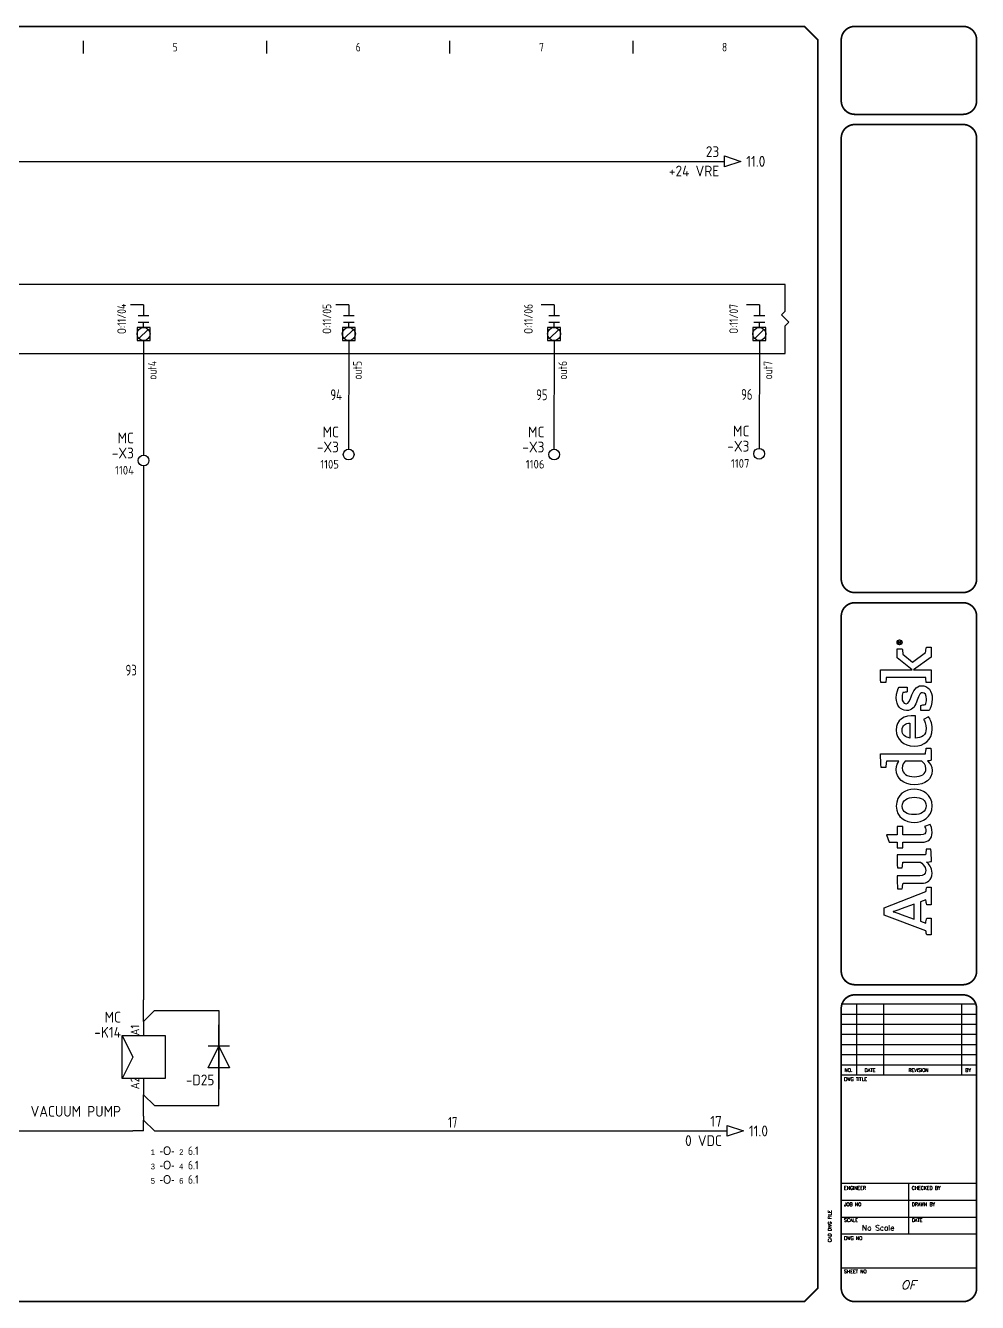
# Model space of a CAD drawing. Extents: x 0 to 840, y 0 to 593.
# Drawn here: x 398 to 840, y 0 to 593 of the extents above; entities that cross this region are included whole.
import ezdxf
from ezdxf.enums import TextEntityAlignment as Align

# ---------------------------------------------------------------- set-up
doc = ezdxf.new("R2010")
doc.units = 0
doc.header["$LTSCALE"] = 10
doc.header["$MEASUREMENT"] = 0
for name, color, linetype in [('DESC', 150, 'Continuous'), ('GRN_2.5mm^2', 3, 'Continuous'), ('GRY_0.5mm^2', 9, 'Continuous'), ('GRY_0.75mm^2', 9, 'Continuous'), ('LAYER_1', 160, 'Continuous'), ('LOC', 8, 'Continuous'), ('MISC', 7, 'Continuous'), ('SYMS', 7, 'Continuous'), ('TAGS', 150, 'Continuous'), ('TERMS', 123, 'Continuous'), ('TITLE', 7, 'Continuous'), ('VIO_1.0mm^2', 190, 'Continuous'), ('WIRENO', 72, 'Continuous'), ('WIREREF', 52, 'Continuous'), ('XREF', 7, 'Continuous')]:
    doc.layers.add(name, color=color, linetype=linetype)
doc.styles.add('ITALIC', font='ITALIC')
doc.styles.add('SIMPLEX', font='simplex')
doc.styles.add('WD_IEC', font='isocp2.shx', dxfattribs={"width": 0.9, "height": 4})

# ---------------------------------------------------------------- blocks, each defined once
blk = doc.blocks.new('PLCIO_2375$$1')
at = {"layer": 'SYMS'}
for p, q in [((68, 16), (68, -16)), ((774, 16), (68, 16)), ((774, 3.59), (774, 16)), ((92.25, 10), (92.25, 4)), ((98.25, 10), (92.25, 10)), ((93.1, 4.85), (97.4, 9.15)), ((98.25, 4), (98.25, 10)), ((190.5, 6.5), (184.5, 6.5)), ((190.5, 6.5), (190.5, 1.5)), ((285.75, 6.5), (279.75, 6.5)), ((285.75, 6.5), (285.75, 1.5)), ((381, 6.5), (375, 6.5)), ((381, 6.5), (381, 1.5)), ((476.25, 6.5), (470.25, 6.5)), ((476.25, 6.5), (476.25, 1.5)), ((571.5, 6.5), (565.5, 6.5)), ((571.5, 6.5), (571.5, 1.5)), ((666.75, 6.5), (660.75, 6.5)), ((666.75, 6.5), (666.75, 1.5)), ((762, 6.5), (756, 6.5)), ((762, 6.5), (762, 1.5)), ((92.25, 4), (98.25, 4)), ((92.75, 1.5), (97.75, 1.5)), ((95.25, 4), (95.25, 1.5)), ((188, 1.5), (193, 1.5)), ((283.25, 1.5), (288.25, 1.5)), ((378.5, 1.5), (383.5, 1.5)), ((473.75, 1.5), (478.75, 1.5)), ((569, 1.5), (574, 1.5)), ((664.25, 1.5), (669.25, 1.5)), ((759.5, 1.5), (764.5, 1.5)), ((772.3, 1.89), (774, 3.59)), ((775.7, -1.5), (772.3, 1.89)), ((92.25, -4), (92.25, -10)), ((98.25, -4), (92.25, -4)), ((92.75, -1.5), (97.75, -1.5)), ((93.1, -9.15), (97.4, -4.85)), ((95.25, -4), (95.25, -1.5)), ((98.25, -10), (98.25, -4)), ((187.5, -4), (187.5, -10)), ((193.5, -4), (187.5, -4)), ((188, -1.5), (193, -1.5)), ((188.35, -9.15), (192.65, -4.85)), ((190.5, -4), (190.5, -1.5)), ((193.5, -10), (193.5, -4)), ((282.75, -4), (282.75, -10)), ((288.75, -4), (282.75, -4)), ((283.25, -1.5), (288.25, -1.5)), ((283.6, -9.15), (287.9, -4.85)), ((285.75, -4), (285.75, -1.5)), ((288.75, -10), (288.75, -4)), ((378, -4), (378, -10)), ((384, -4), (378, -4)), ((378.5, -1.5), (383.5, -1.5)), ((378.85, -9.15), (383.15, -4.85)), ((381, -4), (381, -1.5)), ((384, -10), (384, -4)), ((473.25, -4), (473.25, -10)), ((479.25, -4), (473.25, -4)), ((473.75, -1.5), (478.75, -1.5)), ((474.1, -9.15), (478.4, -4.85)), ((476.25, -4), (476.25, -1.5)), ((479.25, -10), (479.25, -4)), ((568.5, -4), (568.5, -10)), ((574.5, -4), (568.5, -4)), ((569, -1.5), (574, -1.5)), ((569.35, -9.15), (573.65, -4.85)), ((571.5, -4), (571.5, -1.5)), ((574.5, -10), (574.5, -4)), ((663.75, -4), (663.75, -10)), ((669.75, -4), (663.75, -4)), ((664.25, -1.5), (669.25, -1.5)), ((664.6, -9.15), (668.9, -4.85)), ((666.75, -4), (666.75, -1.5)), ((669.75, -10), (669.75, -4)), ((759, -4), (759, -10)), ((765, -4), (759, -4)), ((759.5, -1.5), (764.5, -1.5)), ((759.85, -9.15), (764.15, -4.85)), ((762, -4), (762, -1.5)), ((765, -10), (765, -4)), ((774, -3.2), (775.7, -1.5)), ((774, -16), (774, -3.2)), ((92.25, -10), (98.25, -10)), ((187.5, -10), (193.5, -10)), ((282.75, -10), (288.75, -10)), ((378, -10), (384, -10)), ((473.25, -10), (479.25, -10)), ((568.5, -10), (574.5, -10)), ((663.75, -10), (669.75, -10)), ((759, -10), (765, -10)), ((68, -16), (774, -16))]:
    blk.add_line(p, q, dxfattribs=at)
for centre in [(95.25, 7), (95.25, -7), (190.5, -7), (285.75, -7), (381, -7), (476.25, -7), (571.5, -7), (666.75, -7), (762, -7)]:
    blk.add_circle(centre, 3.04, dxfattribs=at)
at = {"layer": 'SYMS', "style": 'WD_IEC', "width": 0.9}
blk.add_attdef('TERMDESC02R', text='', height=4, rotation=90, dxfattribs=at).set_placement((99.33, 18), align=Align.TOP_LEFT)
for tag, p in [('DESCA02', (92.25, 22)), ('DESCB02', (97.25, 22)), ('DESCC02', (102.25, 22)), ('DESCD02', (107.25, 22)), ('DESCE02', (112.25, 22)), ('DESCA03', (187.5, 22)), ('DESCB03', (192.5, 22)), ('DESCC03', (197.5, 22)), ('DESCD03', (202.5, 22)), ('DESCE03', (207.5, 22)), ('DESCA04', (282.75, 22)), ('DESCB04', (287.75, 22)), ('DESCC04', (292.75, 22)), ('DESCD04', (297.75, 22)), ('DESCE04', (302.75, 22)), ('DESCA05', (378, 22)), ('DESCB05', (383, 22)), ('DESCC05', (388, 22)), ('DESCD05', (393, 22)), ('DESCE05', (398, 22)), ('DESCA06', (473.25, 22)), ('DESCB06', (478.25, 22)), ('DESCC06', (483.25, 22)), ('DESCD06', (488.25, 22)), ('DESCE06', (493.25, 22)), ('DESCA07', (568.5, 22)), ('DESCB07', (573.5, 22)), ('DESCC07', (578.5, 22)), ('DESCD07', (583.5, 22)), ('DESCE07', (588.5, 22)), ('DESCA08', (663.75, 22)), ('DESCB08', (668.75, 22)), ('DESCC08', (673.75, 22)), ('DESCD08', (678.75, 22)), ('DESCE08', (683.75, 22)), ('DESCA09', (759, 22)), ('DESCB09', (764, 22)), ('DESCC09', (769, 22)), ('DESCD09', (774, 22)), ('DESCE09', (779, 22))]:
    blk.add_attdef(tag, p, '', height=4, rotation=90, dxfattribs=at)
at = {"layer": 'SYMS', "style": 'WD_IEC'}
for tag, width, p in [('TERM02R', 0.9, (89.25, 8.5)), ('INST', 0.8, (37, 0)), ('LOC', 0.8, (42, 0)), ('MFG', 0.8, (47, 0)), ('CAT', 0.8, (52, 0)), ('LINE1', 0.9, (57, 0)), ('LINE2', 0.9, (62, 0)), ('DESC', 0.9, (67.05, 0)), ('TAG', 0.8, (73.71, 0)), ('TERM02L', 0.9, (89.25, -8.5)), ('TERM03', 0.9, (184.5, -10)), ('TERM04', 0.9, (279.75, -10)), ('TERM05', 0.9, (375, -10)), ('TERM06', 0.9, (470.25, -10)), ('TERM07', 0.9, (565.5, -10)), ('TERM08', 0.9, (660.75, -10)), ('TERM09', 0.9, (756, -10))]:
    blk.add_attdef(tag, text='', height=4, rotation=90, dxfattribs=dict(at, width=width)).set_placement(p, align=Align.CENTER)
at = {"layer": 'SYMS', "style": 'WD_IEC', "width": 0.9, "flags": 1}
for tag, p in [('X2TERM02R', (95.25, 10)), ('X8TERM02L', (95.25, -10)), ('X8TERM03L', (190.5, -10)), ('X8TERM04L', (285.75, -10)), ('X8TERM05L', (381, -10)), ('X8TERM06L', (476.25, -10)), ('X8TERM07L', (571.5, -10)), ('X8TERM08L', (666.75, -10)), ('X8TERM09L', (762, -10))]:
    blk.add_attdef(tag, text='', height=0.64, rotation=90, dxfattribs=at).set_placement(p, align=Align.RIGHT)
at = {"layer": 'SYMS', "style": 'WD_IEC', "width": 0.8}
blk.add_attdef('TAGA02', text='', height=4, rotation=90, dxfattribs=at).set_placement((100.25, 0), align=Align.TOP_CENTER)
for tag, p in [('TAGA03', (185.5, 0)), ('TAGA04', (280.75, 0)), ('TAGA05', (376, 0)), ('TAGA06', (471.25, 0)), ('TAGA07', (566.5, 0)), ('TAGA08', (661.75, 0)), ('TAGA09', (757, 0))]:
    blk.add_attdef(tag, text='', height=4, rotation=90, dxfattribs=at).set_placement(p, align=Align.MIDDLE_CENTER)
at = {"layer": 'SYMS', "linetype": 'Continuous', "style": 'WD_IEC', "width": 0.9, "flags": 9}
blk.add_attdef('ASSYCODE', text='', height=0.64, rotation=90, dxfattribs=at).set_placement((49.72, -7.36), align=Align.CENTER)
at = {"layer": 'SYMS', "style": 'WD_IEC', "width": 0.9}
for tag, p in [('TERMDESC03', (192.5, -11.5)), ('TERMDESC04', (287.75, -11.5)), ('TERMDESC05', (383, -11.5)), ('TERMDESC06', (478.25, -11.5)), ('TERMDESC07', (573.5, -11.5)), ('TERMDESC08', (668.75, -11.5)), ('TERMDESC09', (764, -11.5)), ('TERMDESC02L', (97.25, -18))]:
    blk.add_attdef(tag, text='', height=4, rotation=90, dxfattribs=at).set_placement(p, align=Align.TOP_RIGHT)
blk = doc.blocks.new('AI9-BLK2')
at = {"layer": 'LAYER_1', "color": 7}
blk.add_circle((0, 0), 2.03, dxfattribs=at)
blk.add_open_spline([(1.7, 0), (1.7, -1), (1, -1.8), (0, -1.8), (-1, -1.8), (-1.7, -1), (-1.7, 0), (-1.7, 1), (-1, 1.8), (0, 1.8), (1, 1.8), (1.7, 1), (1.7, 0)], degree=3, knots=[0, 0, 0, 0, 1, 1, 1, 2, 2, 2, 3, 3, 3, 4, 4, 4, 4], dxfattribs=at)
blk = doc.blocks.new('AI9-BLK1')
at = {"layer": 'LAYER_1', "color": 7}
for points, knots in [([(0.7, -1.1), (0.7, -1.1), (0.2, -0.4), (0.2, -0.4), (0.1, -0.2), (0, -0.2), (-0.1, -0.1), (0.3, 0), (0.5, 0.2), (0.5, 0.5), (0.5, 0.8), (0.3, 1.1), (-0.2, 1.1), (-0.2, 1.1), (-0.8, 1.1), (-0.8, 1.1), (-0.8, 1.1), (-0.8, -1.1), (-0.8, -1.1), (-0.8, -1.1), (-0.5, -1.1), (-0.5, -1.1), (-0.5, -1.1), (-0.5, -0.1), (-0.5, -0.1), (-0.4, -0.1), (-0.3, -0.2), (-0.2, -0.3), (-0.2, -0.3), (0.3, -1.1), (0.3, -1.1), (0.3, -1.1), (0.7, -1.1), (0.7, -1.1)], [0, 0, 0, 0, 1, 1, 1, 2, 2, 2, 3, 3, 3, 4, 4, 4, 5, 5, 5, 6, 6, 6, 7, 7, 7, 8, 8, 8, 9, 9, 9, 10, 10, 10, 11, 11, 11, 11]), ([(0.2, 0.5), (0.2, 0.2), (-0.1, 0.1), (-0.3, 0.1), (-0.3, 0.1), (-0.5, 0.1), (-0.5, 0.1), (-0.5, 0.1), (-0.5, 0.8), (-0.5, 0.8), (-0.5, 0.8), (-0.2, 0.8), (-0.2, 0.8), (0.1, 0.8), (0.2, 0.7), (0.2, 0.5)], [0, 0, 0, 0, 1, 1, 1, 2, 2, 2, 3, 3, 3, 4, 4, 4, 5, 5, 5, 5])]:
    blk.add_open_spline(points, degree=3, knots=knots, dxfattribs=at)
blk = doc.blocks.new('LOGO')
for points, knots in [([(35.2, 4.3), (35.2, 4.3), (22.1, 38.1), (22.1, 38.1), (22.1, 38.1), (16.1, 38.1), (16.1, 38.1), (16.1, 38.1), (3.2, 4.3), (3.2, 4.3), (2.2, 4.2), (0.9, 4), (0, 3.7), (0, 3.7), (0, 0), (0, 0), (0, 0), (13.7, 0), (13.7, 0), (13.7, 0), (13.7, 3.7), (13.7, 3.7), (12.4, 4), (10.9, 4.3), (9.5, 4.4), (9.5, 4.4), (11.1, 8.8), (11.1, 8.8), (11.1, 8.8), (26.8, 8.8), (26.8, 8.8), (26.8, 8.8), (28.4, 4.3), (28.4, 4.3), (27, 4.2), (25.8, 4), (24.5, 3.7), (24.5, 3.7), (24.5, 0), (24.5, 0), (24.5, 0), (38.7, 0), (38.7, 0), (38.7, 0), (38.7, 3.7), (38.7, 3.7), (37.9, 3.9), (36, 4.3), (35.2, 4.3)], [0, 0, 0, 0, 1, 1, 1, 2, 2, 2, 3, 3, 3, 4, 4, 4, 5, 5, 5, 6, 6, 6, 7, 7, 7, 8, 8, 8, 9, 9, 9, 10, 10, 10, 11, 11, 11, 12, 12, 12, 13, 13, 13, 14, 14, 14, 15, 15, 15, 16, 16, 16, 16]), ([(70.8, 23.1), (70.8, 23.1), (70.8, 27.7), (70.8, 27.7), (70.8, 27.7), (75.3, 27.7), (75.3, 27.7), (75.3, 27.7), (75.3, 34.3), (75.3, 34.3), (75.3, 34.3), (81.3, 36.2), (81.3, 36.2), (81.3, 36.2), (81.3, 27.7), (81.3, 27.7), (81.3, 27.7), (88, 27.7), (88, 27.7), (88, 27.7), (88, 23.1), (88, 23.1), (88, 23.1), (81.3, 23.1), (81.3, 23.1), (81.3, 23.1), (81.3, 8.4), (81.3, 8.4), (81.3, 5.6), (82.1, 4.3), (84.3, 4.3), (86, 4.3), (87.5, 5.1), (88, 5.5), (88, 5.5), (89.7, 0.9), (89.7, 0.9), (88.7, 0.3), (86.5, -0.7), (83.2, -0.7), (77.6, -0.7), (75.3, 2.4), (75.3, 7.4), (75.3, 7.4), (75.3, 23.1), (75.3, 23.1), (75.3, 23.1), (70.8, 23.1), (70.8, 23.1)], [0, 0, 0, 0, 1, 1, 1, 2, 2, 2, 3, 3, 3, 4, 4, 4, 5, 5, 5, 6, 6, 6, 7, 7, 7, 8, 8, 8, 9, 9, 9, 10, 10, 10, 11, 11, 11, 12, 12, 12, 13, 13, 13, 14, 14, 14, 15, 15, 15, 16, 16, 16, 16]), ([(147.1, 4.7), (147.1, 5.4), (147, 6.1), (147, 6.9), (147, 6.9), (147, 41.1), (147, 41.1), (143.4, 41.2), (139.3, 41), (136.1, 40.7), (136.1, 40.7), (136.1, 37), (136.1, 37), (137.7, 36.8), (139.6, 36.6), (141, 36.4), (141, 36.4), (141, 36.4), (141, 36.4), (141, 36.4), (141, 26.2), (141, 26.2), (140, 27.1), (138, 28.4), (134.3, 28.4), (127.3, 28.4), (122, 22.6), (122, 13.8), (122, 4.5), (126.6, -0.7), (133.4, -0.7), (137.1, -0.7), (139.6, 1.1), (141.3, 3.1), (141.3, 2.1), (141.6, 0.6), (141.8, 0), (145.2, -0.2), (148.7, 0.1), (151.7, 0.4), (151.7, 0.4), (151.7, 4.1), (151.7, 4.1), (150.2, 4.2), (148.4, 4.5), (147.1, 4.7)], [0, 0, 0, 0, 1, 1, 1, 2, 2, 2, 3, 3, 3, 4, 4, 4, 5, 5, 5, 6, 6, 6, 7, 7, 7, 8, 8, 8, 9, 9, 9, 10, 10, 10, 11, 11, 11, 12, 12, 12, 13, 13, 13, 14, 14, 14, 15, 15, 15, 15]), ([(229.4, 4.6), (229.4, 4.6), (221.5, 15.2), (221.5, 15.2), (221.5, 15.2), (228, 23), (228, 23), (229.4, 23.1), (231.3, 23.3), (232.4, 23.6), (232.4, 23.6), (232.4, 27.7), (232.4, 27.7), (232.4, 27.7), (225, 27.7), (225, 27.7), (225, 27.7), (215.2, 15.6), (215.2, 15.6), (215.2, 15.6), (215.2, 41.2), (215.2, 41.2), (211.8, 41.3), (208.2, 41.2), (205.1, 40.9), (205.1, 40.9), (205.1, 36.9), (205.1, 36.9), (206.5, 36.8), (208, 36.6), (209.1, 36.5), (209.1, 36.5), (209.1, 4.5), (209.1, 4.5), (207.8, 4.4), (206.3, 4.2), (205.1, 4), (205.1, 4), (205.1, 0), (205.1, 0), (205.1, 0), (215.2, 0), (215.2, 0), (215.2, 0), (215.2, 14.5), (215.2, 14.5), (215.2, 14.5), (225.6, 0), (225.6, 0), (225.6, 0), (233.7, 0), (233.7, 0), (233.7, 0), (233.7, 3.8), (233.7, 3.8), (232.2, 4.2), (230.6, 4.4), (229.4, 4.6)], [0, 0, 0, 0, 1, 1, 1, 2, 2, 2, 3, 3, 3, 4, 4, 4, 5, 5, 5, 6, 6, 6, 7, 7, 7, 8, 8, 8, 9, 9, 9, 10, 10, 10, 11, 11, 11, 12, 12, 12, 13, 13, 13, 14, 14, 14, 15, 15, 15, 16, 16, 16, 17, 17, 17, 18, 18, 18, 19, 19, 19, 19]), ([(12.8, 13.8), (12.8, 13.8), (16.6, 24.3), (16.6, 24.3), (17.8, 27.5), (18.2, 28.8), (18.8, 30.9), (18.8, 30.9), (18.9, 30.9), (18.9, 30.9), (19.6, 28.9), (20, 27.5), (21.1, 24.3), (21.1, 24.3), (24.9, 13.8), (24.9, 13.8), (24.9, 13.8), (12.8, 13.8), (12.8, 13.8)], [0, 0, 0, 0, 1, 1, 1, 2, 2, 2, 3, 3, 3, 4, 4, 4, 5, 5, 5, 6, 6, 6, 6]), ([(59.7, -0.1), (59.5, 0.6), (59.2, 2.6), (59.1, 3.8), (57.8, 2), (54.9, -0.7), (50.2, -0.7), (44.2, -0.7), (42, 3.1), (42, 8.1), (42, 8.1), (42, 22.9), (42, 22.9), (40.6, 23.2), (38.8, 23.4), (37.3, 23.5), (37.3, 23.5), (37.3, 27.3), (37.3, 27.3), (40.3, 27.6), (44.4, 27.8), (48, 27.6), (48, 27.6), (48, 9.3), (48, 9.3), (48, 6.2), (49.1, 4.5), (52.3, 4.5), (55.8, 4.5), (58.4, 7.9), (59, 8.6), (59, 8.6), (59, 23), (59, 23), (57.8, 23.2), (56, 23.4), (54.6, 23.5), (54.6, 23.5), (54.6, 27.3), (54.6, 27.3), (57.6, 27.7), (61.5, 27.8), (65, 27.7), (65, 27.7), (65, 4.6), (65, 4.6), (66.3, 4.4), (68.1, 4.2), (69.6, 4.1), (69.6, 4.1), (69.6, 0.3), (69.6, 0.3), (66.7, 0), (63, -0.2), (59.7, -0.1)], [0, 0, 0, 0, 1, 1, 1, 2, 2, 2, 3, 3, 3, 4, 4, 4, 5, 5, 5, 6, 6, 6, 7, 7, 7, 8, 8, 8, 9, 9, 9, 10, 10, 10, 11, 11, 11, 12, 12, 12, 13, 13, 13, 14, 14, 14, 15, 15, 15, 16, 16, 16, 17, 17, 17, 18, 18, 18, 18]), ([(104.8, -0.7), (95.2, -0.7), (91.4, 7), (91.4, 13.8), (91.4, 20.6), (95.1, 28.4), (104.6, 28.4), (114.1, 28.4), (118.3, 20.8), (118.3, 14), (118.3, 7.2), (114.2, -0.7), (104.8, -0.7)], [0, 0, 0, 0, 1, 1, 1, 2, 2, 2, 3, 3, 3, 4, 4, 4, 4]), ([(104.5, 23.6), (99.6, 23.6), (97.8, 19.5), (97.8, 14), (97.8, 8.5), (99.9, 4.1), (104.8, 4.1), (109.8, 4.1), (111.8, 8.2), (111.8, 13.8), (111.8, 19.3), (109.5, 23.6), (104.5, 23.6)], [0, 0, 0, 0, 1, 1, 1, 2, 2, 2, 3, 3, 3, 4, 4, 4, 4]), ([(141, 7.6), (140.3, 6.7), (138.2, 4.3), (135, 4.3), (130.5, 4.3), (128.5, 8.1), (128.5, 13.8), (128.5, 19.6), (130.9, 23.5), (135.4, 23.5), (138.3, 23.5), (139.9, 22.3), (141, 21.3), (141, 21.3), (141, 7.6), (141, 7.6)], [0, 0, 0, 0, 1, 1, 1, 2, 2, 2, 3, 3, 3, 4, 4, 4, 5, 5, 5, 5]), ([(167.6, 4.1), (171.4, 4.1), (173.8, 5.5), (175, 6.2), (175, 6.2), (177.1, 2.1), (177.1, 2.1), (175.5, 1.1), (172.6, -0.7), (167.2, -0.7), (158.2, -0.7), (153.3, 5.5), (153.3, 14), (153.3, 22.5), (158.9, 28.4), (166.4, 28.4), (174.6, 28.4), (178.7, 22.5), (177.9, 12.9), (177.9, 12.9), (159.8, 12.9), (159.8, 12.9), (160, 7.9), (162.3, 4.1), (167.6, 4.1)], [0, 0, 0, 0, 1, 1, 1, 2, 2, 2, 3, 3, 3, 4, 4, 4, 5, 5, 5, 6, 6, 6, 7, 7, 7, 8, 8, 8, 8]), ([(172, 17.3), (171.9, 20.8), (170.4, 23.7), (166.3, 23.7), (162.6, 23.7), (160.6, 21.2), (159.9, 17.3), (159.9, 17.3), (172, 17.3), (172, 17.3)], [0, 0, 0, 0, 1, 1, 1, 2, 2, 2, 3, 3, 3, 3]), ([(193.3, 16.4), (190.2, 17.6), (187.8, 18.3), (187.8, 20.5), (187.8, 22.6), (189.9, 23.7), (192.6, 23.7), (194.1, 23.7), (195.6, 23.5), (196.8, 23.1), (196.9, 21.9), (197.1, 20.1), (197.3, 19.6), (197.3, 19.6), (201.3, 19.6), (201.3, 19.6), (201.3, 19.6), (201.3, 26.1), (201.3, 26.1), (200.2, 26.8), (197.1, 28.4), (192.4, 28.4), (186.5, 28.4), (182.2, 25), (182.2, 20.1), (182.2, 15.7), (184.9, 13.4), (189.1, 11.9), (193.4, 10.4), (196.7, 9.3), (196.7, 7.2), (196.7, 5.1), (195, 3.9), (191.4, 3.9), (189.9, 3.9), (188.1, 4.1), (187, 4.6), (186.9, 5.9), (186.6, 7.8), (186.3, 8.4), (186.3, 8.4), (182.3, 8.4), (182.3, 8.4), (182.3, 8.4), (182.3, 1.6), (182.3, 1.6), (182.3, 1.6), (182.3, 1.6), (182.3, 1.6), (184.1, 0.5), (187.5, -0.8), (191.8, -0.8), (198.3, -0.8), (202.4, 2.6), (202.4, 7.8), (202.4, 12.5), (197.8, 14.6), (193.3, 16.4)], [0, 0, 0, 0, 1, 1, 1, 2, 2, 2, 3, 3, 3, 4, 4, 4, 5, 5, 5, 6, 6, 6, 7, 7, 7, 8, 8, 8, 9, 9, 9, 10, 10, 10, 11, 11, 11, 12, 12, 12, 13, 13, 13, 14, 14, 14, 15, 15, 15, 16, 16, 16, 17, 17, 17, 18, 18, 18, 19, 19, 19, 19])]:
    blk.add_open_spline(points, degree=3, knots=knots)
for name, p in [('AI9-BLK2', (237.6, 25.7)), ('AI9-BLK1', (237.8, 25.7))]:
    blk.add_blockref(name, p)
blk = doc.blocks.new('acade_title')
at = {"layer": 'SYMS'}
for p, q in [((425, 580), (425, 586)), ((510, 580), (510, 586)), ((595, 580), (595, 586)), ((680, 580), (680, 586))]:
    blk.add_line(p, q, dxfattribs=at)
at = {"layer": 'TITLE'}
for p, q in [((765.79, 586.36), (765.79, 551.29)), ((776.63, 138.97), (839.44, 138.97)), ((783.7, 138.97), (783.7, 106)), ((796.26, 138.97), (796.26, 106)), ((832.38, 138.97), (832.38, 106)), ((776.63, 134.26), (839.44, 134.26)), ((776.63, 129.55), (839.44, 129.55)), ((776.63, 124.84), (839.44, 124.84)), ((776.63, 120.13), (839.44, 120.13)), ((776.63, 115.42), (839.44, 115.42)), ((776.63, 110.71), (839.44, 110.71)), ((776.63, 106), (839.44, 106)), ((765.79, 7.07), (765.79, 55.62)), ((776.63, 55.75), (839.44, 55.75)), ((808.04, 32.19), (808.04, 55.75)), ((776.63, 47.89), (839.44, 47.89)), ((776.63, 40.04), (839.44, 40.04)), ((776.63, 32.19), (839.44, 32.19)), ((776.63, 16.49), (839.44, 16.49))]:
    blk.add_line(p, q, dxfattribs=at)
at = {"layer": 'TITLE', "const_width": 0.784}
blk.add_lwpolyline([(765.79, 7.07), (765.79, 586.36), (759.5, 592.64), (7.07, 592.64), (0.79, 586.36), (0.79, 7.07), (7.07, 0.79), (759.5, 0.79)], close=True, dxfattribs=at)
for points in [[(782.91, 592.64, 0.414214), (776.63, 586.36, 0.414214)], [(839.44, 586.36, 0.414214), (833.16, 592.64, 0.414214)], [(776.63, 558.09, 0.414214), (782.91, 551.81, 0.414214)], [(833.16, 551.81, 0.414214), (839.44, 558.09, 0.414214)], [(782.91, 547.1, 0.414214), (776.63, 540.82, 0.414214)], [(839.44, 540.82, 0.414214), (833.16, 547.1, 0.414214)], [(776.63, 336.15, 0.414214), (782.91, 329.87, 0.414214)], [(833.16, 329.87, 0.414214), (839.44, 336.15, 0.414214)], [(782.91, 325.16, 0.414214), (776.63, 318.88, 0.414214)], [(839.44, 318.88, 0.414214), (833.16, 325.16, 0.414214)], [(776.63, 154.15, 0.414214), (782.91, 147.87, 0.414214)], [(833.16, 147.87, 0.414214), (839.44, 154.15, 0.414214)], [(782.91, 143.16, 0.414214), (776.63, 136.88, 0.414214)], [(839.44, 136.88, 0.414214), (833.16, 143.16, 0.414214)], [(776.63, 7.07, 0.414214), (782.91, 0.79, 0.414214)], [(833.16, 0.79, 0.414214), (839.44, 7.07, 0.414214)]]:
    blk.add_lwpolyline(points, format="xyb", dxfattribs=at)
for points in [[(833.16, 592.64), (782.91, 592.64)], [(776.63, 586.36), (776.63, 558.09)], [(839.44, 586.36), (839.44, 558.09)], [(833.16, 551.81), (782.91, 551.81)], [(833.16, 547.1), (782.91, 547.1)], [(776.63, 540.82), (776.63, 336.15)], [(839.44, 540.82), (839.44, 336.15)], [(782.91, 329.87), (833.16, 329.87)], [(782.91, 325.16), (833.16, 325.16)], [(782.91, 147.87), (833.16, 147.87)], [(782.91, 143.16), (833.16, 143.16)], [(776.63, 136.88), (776.63, 7.07)], [(839.44, 136.88), (839.44, 7.07)], [(782.91, 0.79), (833.16, 0.79)]]:
    blk.add_lwpolyline(points, dxfattribs=at)
at = {"layer": 'TITLE', "color": 7, "const_width": 0.784}
for points in [[(776.63, 318.88), (776.63, 154.15)], [(839.44, 318.88), (839.44, 154.15)]]:
    blk.add_lwpolyline(points, dxfattribs=at)
at = {"xscale": 0.571500000000015, "yscale": 0.571500000000015, "zscale": 0.571500000000015, "rotation": 90}
blk.add_blockref('LOGO', (818.39, 170.97), dxfattribs=at)
at = {"layer": 'SYMS', "style": 'WD_IEC', "width": 0.9}
for s, p in [('5', (467.5, 581)), ('6', (552.5, 581)), ('7', (637.5, 581)), ('8', (722.5, 581))]:
    blk.add_text(s, height=4, dxfattribs=at).set_placement(p, align=Align.CENTER)
at = {"layer": 'TITLE', "color": 1}
for s, height, style, p in [('NO.', 1.57, 'SIMPLEX', (780.03, 108.22)), ('DATE', 1.57, 'SIMPLEX', (789.98, 108.22)), ('REVISION', 1.57, 'SIMPLEX', (812.49, 108.22)), ('BY', 1.57, 'SIMPLEX', (835.52, 108.22)), ('OF', 4, 'ITALIC', (807.77, 8.51))]:
    blk.add_text(s, height=height, dxfattribs=dict(at, style=style)).set_placement(p, align=Align.MIDDLE)
at = {"layer": 'TITLE', "color": 1, "style": 'SIMPLEX'}
for s, p in [('DWG TITLE', (777.94, 103.25)), ('ENGINEER', (777.94, 52.74)), ('CHECKED BY', (809.35, 52.74)), ('JOB NO', (777.94, 45.15)), ('DRAWN BY', (809.35, 45.15)), ('SCALE', (777.94, 37.82)), ('DATE', (809.35, 37.82)), ('DWG NO', (777.94, 29.44)), ('SHEET NO', (777.94, 14))]:
    blk.add_text(s, height=1.57, dxfattribs=at).set_placement(p)
blk.add_text('CAD DWG FILE', height=1.5703, rotation=90, dxfattribs=at).set_placement((772.05, 28.4))
at = {"layer": 'TITLE', "color": 1, "style": 'ITALIC'}
for tag, height, p in [('TITLE#1', 3, (806.47, 85.58)), ('TITLE#2', 3, (806.47, 80.5)), ('TITLE#3', 3, (806.47, 75.41)), ('TITLE#4', 3, (806.47, 70.33)), ('DWG#', 4, (806.47, 20.76))]:
    blk.add_attdef(tag, text='', height=height, dxfattribs=at).set_placement(p, align=Align.CENTER)
at = {"layer": 'TITLE', "color": 1, "style": 'SIMPLEX'}
blk.add_attdef('CAD#', (772.63, 49.19), '', height=2.5, rotation=90, dxfattribs=at)
at = {"layer": 'TITLE', "color": 1}
for tag, p, height, style in [('ENGINEER', (783.37, 49.19), 2.5, 'ITALIC'), ('CHKDBY', (813.2, 49.2), 2.5, 'ITALIC'), ('JOB#', (789.06, 41.3), 2.5, 'SIMPLEX'), ('DRAWNBY', (814.95, 41.3), 2.5, 'ITALIC'), ('SCALE', (786.29, 33.76), 2.5, 'SIMPLEX'), ('DATE', (812.8, 33.76), 2.5, 'SIMPLEX'), ('SHTS', (815.9, 6.29), 4, 'ITALIC')]:
    blk.add_attdef(tag, p, '', height=height, dxfattribs=dict(at, style=style))
at = {"layer": 'TITLE', "color": 1, "style": 'ITALIC'}
blk.add_attdef('SH#', text='', height=4, dxfattribs=at).set_placement((799.54, 6.29), align=Align.RIGHT)
at = {"layer": 'TITLE', "color": 7, "flags": 9}
blk.add_attdef('WD_TB', (782.91, 0.79), '', height=3.14, dxfattribs=at)
blk = doc.blocks.new('VDI1')
for p, q in [((0, 7.5), (0, -7.5)), ((0, -2.5), (-2.5, 2.5)), ((-2.5, 2.5), (2.5, 2.5)), ((2.5, 2.5), (0, -2.5)), ((-2.5, -2.5), (2.5, -2.5))]:
    blk.add_line(p, q)
at = {"style": 'WD_IEC'}
for tag, p in [('INST', (-5.5, 10.25)), ('LOC', (-5.5, 6.75)), ('TAG1', (-5.5, 3.25)), ('DESC1', (-5.5, -6.35)), ('DESC2', (-5.5, -9.85)), ('DESC3', (-5.5, -13.35))]:
    blk.add_attdef(tag, text='', height=2.5, dxfattribs=at).set_placement(p, align=Align.RIGHT)
blk.add_attdef('TERM01', text='', height=2, rotation=90, dxfattribs=at).set_placement((-1, 7.5), align=Align.RIGHT)
at = {"style": 'WD_IEC', "flags": 1}
for tag, p, height in [('X2TERM01', (0, 7.5), 0.32), ('ASSYCODE', (1, -4), 1), ('FAMILY', (1, -5.5), 1), ('X8TERM02', (0, -7.5), 0.32), ('WDBLKNAM', (1, -8.5), 1), ('CATDESC', (1, -7), 1)]:
    blk.add_attdef(tag, p, '', height=height, dxfattribs=at)
at = {"style": 'WD_IEC', "flags": 9}
for tag, p in [('MFG', (-5.5, -0.25)), ('CAT', (-5.5, -2.75))]:
    blk.add_attdef(tag, text='', height=1.5, dxfattribs=at).set_placement(p, align=Align.RIGHT)
at = {"style": 'WD_IEC'}
blk.add_attdef('TERM02', (-1, -7.5), '', height=2, rotation=90, dxfattribs=at)
blk = doc.blocks.new('VMS1')
for p, q in [((-5, 5), (-2.5, 0)), ((-2.5, 0), (-5, -5))]:
    blk.add_line(p, q)
blk.add_lwpolyline([(-5, 5), (5, 5), (5, -5), (-5, -5)], close=True)
at = {"style": 'WD_IEC'}
for tag, p in [('INST', (-8.64, 10.5)), ('LOC', (-8.64, 7.5)), ('TAG1', (-8.64, 4.5)), ('DESC1', (-8.64, -6.85)), ('DESC2', (-8.64, -9.85)), ('DESC3', (-8.64, -12.85))]:
    blk.add_attdef(tag, text='', height=2.5, dxfattribs=at).set_placement(p, align=Align.RIGHT)
for tag, p in [('TERM01', (-1, 6)), ('TERM03', (-6, 1)), ('TERM04', (8.5, 1))]:
    blk.add_attdef(tag, p, '', height=2, rotation=90, dxfattribs=at)
at = {"style": 'WD_IEC', "flags": 9}
for tag, p in [('MFG', (14.91, 10.89)), ('CAT', (14.91, 8.39))]:
    blk.add_attdef(tag, text='', height=1.5, dxfattribs=at).set_placement(p, align=Align.RIGHT)
at = {"style": 'WD_IEC', "flags": 1}
for tag, p, height in [('X2TERM01', (0, 5), 0.32), ('X2TERM03', (0, 5), 0.32), ('X4TERM03', (-5, 0), 0.32), ('X1TERM04', (5, 0), 0.32), ('X8TERM02', (0, -5), 0.32), ('ASSYCODE', (1.65, -10.36), 1), ('FAMILY', (1.65, -11.86), 1), ('CATDESC', (1.65, -13.36), 1)]:
    blk.add_attdef(tag, p, '', height=height, dxfattribs=at)
at = {"style": 'WD_IEC'}
blk.add_attdef('TERM02', text='', height=2, rotation=90, dxfattribs=at).set_placement((-1, -6), align=Align.RIGHT)
at = {"lineweight": 9, "style": 'WD_IEC'}
for tag, p in [('NO', (-5.25, -17.02)), ('NC', (-5.5, -20.02))]:
    blk.add_attdef(tag, text='', height=2.5, dxfattribs=at).set_placement(p, align=Align.TOP_RIGHT)
for tag, p in [('XREFNO', (-3.75, -17.02)), ('XREFNC', (-3.75, -20.02))]:
    blk.add_attdef(tag, text='', height=2.5, dxfattribs=at).set_placement(p, align=Align.TOP_LEFT)
blk = doc.blocks.new('HA1S1')
blk.add_lwpolyline([(0, 1.25), (3.75, 0), (0, -1.25)], close=True)
at = {"style": 'WD_IEC'}
for tag, height, flags, p in [('WIRENO', 2.5, 8, (-1.25, 1)), ('SIGCODE', 1, 1, (5, 1.8))]:
    blk.add_attdef(tag, text='', height=height, dxfattribs=dict(at, flags=flags)).set_placement(p, align=Align.RIGHT)
at = {"style": 'WD_IEC', "flags": 1}
blk.add_attdef('X4TERM01', (0, 0), '', height=0.32, dxfattribs=at)
at = {"style": 'WD_IEC'}
blk.add_attdef('XREF', text='', height=2.5, dxfattribs=at).set_placement((5, 0), align=Align.MIDDLE_LEFT)
blk.add_attdef('DESC1', text='', height=2.5, dxfattribs=at).set_placement((-1.25, -1), align=Align.TOP_RIGHT)
blk = doc.blocks.new('HT0_821')
for p, q in [((0, -2.5), (0, 2.5)), ((2.5, 0), (0, -2.5))]:
    blk.add_line(p, q)
at = {"style": 'WD_IEC', "flags": 1}
for tag, p in [('X2TERM01', (0, 2.5)), ('WDWSEQ', (1.92, 1.22)), ('X1TERM01', (2.5, 0)), ('X8TERM01', (0, -2.5))]:
    blk.add_attdef(tag, p, '', height=0.4, dxfattribs=at)
blk = doc.blocks.new('VT0_281')
for p in [(0, -2.5), (2.5, 0)]:
    blk.add_line(p, (0, 2.5))
at = {"style": 'WD_IEC', "flags": 1}
for tag, p in [('X2TERM01', (0, 2.5)), ('WDWSEQ', (1.92, 1.22)), ('X1TERM01', (2.5, 0)), ('X8TERM01', (0, -2.5))]:
    blk.add_attdef(tag, p, '', height=0.4, dxfattribs=at)
blk = doc.blocks.new('WD_WNH')
at = {"linetype": 'Continuous', "style": 'WD_IEC', "width": 0.8}
blk.add_attdef('WIRENO', text='', height=2.5, dxfattribs=at).set_placement((0, 0.75), align=Align.CENTER)
at = {"style": 'WD_IEC', "flags": 1}
for tag, p in [('W08USER', (0, 0.375)), ('W04USER', (0, 0.875)), ('W05USER', (0, 0.75)), ('W09USER', (0, 0.25)), ('W03USER', (0, 1)), ('W06USER', (0, 0.625)), ('W07USER', (0, 0.5)), ('W02USER', (0, 1.125)), ('W01USER', (0, 1.25)), ('W10USER', (0, 0.125))]:
    blk.add_attdef(tag, text='', height=0.08, dxfattribs=at).set_placement(p, align=Align.CENTER)
blk = doc.blocks.new('WD_WNV')
at = {"linetype": 'Continuous', "style": 'WD_IEC', "width": 0.8}
blk.add_attdef('WIRENO', text='', height=2.5, dxfattribs=at).set_placement((-1.6, 0), align=Align.MIDDLE_RIGHT)
at = {"style": 'WD_IEC', "flags": 1}
for tag, p in [('W08USER', (-1, 0.375)), ('W04USER', (-1, 0.875)), ('W05USER', (-1, 0.75)), ('W09USER', (-1, 0.25)), ('W03USER', (-1, 1)), ('W06USER', (-1, 0.625)), ('W07USER', (-1, 0.5)), ('W02USER', (-1, 1.125)), ('W01USER', (-1, 1.25)), ('W10USER', (-1, 0.125))]:
    blk.add_attdef(tag, text='', height=0.08, dxfattribs=at).set_placement(p, align=Align.CENTER)
blk = doc.blocks.new('VT0002')
blk.add_circle((0, 0), 1.25)
at = {"style": 'WD_IEC'}
for tag, p in [('INST', (-2.25, 6.5)), ('LOC', (-2.25, 3.5)), ('DESC1', (-2.25, -6.25)), ('DESC2', (-2.25, -9.25)), ('DESC3', (-2.25, -12.25))]:
    blk.add_attdef(tag, text='', height=2.5, dxfattribs=at).set_placement(p, align=Align.RIGHT)
at = {"style": 'WD_IEC', "flags": 1}
for tag, p, height in [('ASSYCODE', (2.75, 10.75), 1), ('CATDESC', (2.75, 9.25), 1), ('MFG', (2.75, 7.25), 1.5), ('CAT', (2.75, 4.75), 1.5), ('X4PIN01', (-1.25, 1), 0.25), ('X4TERM01', (-1.25, 0), 0.25), ('X4TERMDESC01', (-1.25, 0.5), 0.4), ('STRIPSEQ', (0, 0), 0.025), ('X2PIN01', (0, 2.25), 0.25), ('X2TERM01', (0, 1.25), 0.25), ('X8PIN01', (0, -0.25), 0.25), ('X2TERMDESC01', (0, 1.75), 0.4), ('X1PIN01', (1.25, 1), 0.25), ('X1TERM01', (1.25, 0), 0.25), ('X1TERMDESC01', (1.25, 0.5), 0.4), ('LINKTERM', (0, -0.04), 0.025), ('X8TERM01', (0, -1.25), 0.25), ('X8TERMDESC01', (0, -0.75), 0.4)]:
    blk.add_attdef(tag, p, '', height=height, dxfattribs=at)
at = {"style": 'WD_IEC', "flags": 8}
for tag, height, p in [('TAGSTRIP', 2.5, (-2.25, 0.5)), ('TERM01', 2, (-2.25, -3.25))]:
    blk.add_attdef(tag, text='', height=height, dxfattribs=at).set_placement(p, align=Align.RIGHT)
blk = doc.blocks.new('VT0_124')
for p, q in [((0, 0), (-2.5, 0)), ((0, 0), (0, 2.5)), ((0, 2.5), (2.5, 0))]:
    blk.add_line(p, q)
at = {"style": 'WD_IEC', "flags": 1}
for tag, p in [('X4TERM01', (-2.5, 0)), ('X2TERM01', (0, 2.5)), ('WDWSEQ', (1.6, 1.48)), ('X1TERM01', (2.5, 0))]:
    blk.add_attdef(tag, p, '', height=0.4, dxfattribs=at)

msp = doc.modelspace()

# ---------------------------------------------------------------- linework, layer by layer
at = {"layer": 'GRN_2.5mm^2'}
for p, q in [((487.78, 91.83), (487.78, 129.31)), ((452.88, 104.31), (452.88, 96.83)), ((457.88, 91.83), (487.78, 91.83)), ((452.88, 86.83), (452.88, 85)), ((362.62, 80), (447.88, 80)), ((457.88, 80), (723.73, 80))]:
    msp.add_line(p, q, dxfattribs=at)
at = {"layer": 'GRY_0.5mm^2'}
for p, q in [((452.88, 446.88), (452.88, 393.63)), ((548.12, 446.88), (548.03, 396.42)), ((643.4, 396.42), (643.5, 446.88)), ((738.62, 446.83), (738.51, 396.8)), ((452.88, 388.63), (452.88, 140.84))]:
    msp.add_line(p, q, dxfattribs=at)
at = {"layer": 'GRY_0.75mm^2'}
for p, q in [((452.88, 130.84), (452.88, 124.31)), ((457.88, 135.84), (487.78, 135.84)), ((487.78, 135.84), (487.78, 99.31))]:
    msp.add_line(p, q, dxfattribs=at)
at = {"layer": 'VIO_1.0mm^2'}
msp.add_line((76.87, 530), (722.5, 530), dxfattribs=at)

# ---------------------------------------------------------------- block references
at = {"layer": 'GRN_2.5mm^2', "xscale": 2, "yscale": 2, "zscale": 2}
for name, p in [('VT0_281', (452.88, 91.83)), ('VT0_124', (452.88, 80))]:
    msp.add_blockref(name, p, dxfattribs=at)
at = {"layer": 'GRY_0.75mm^2', "xscale": 2, "yscale": 2, "zscale": 2}
msp.add_blockref('HT0_821', (452.88, 135.84), dxfattribs=at)
at = {"layer": 'SYMS'}
ref = msp.add_blockref('acade_title', (0, 0), dxfattribs=at)
ref.add_attrib('SCALE', 'No Scale', (786.29, 33.76), dxfattribs={"layer": 'MISC', "color": 1, "height": 2.5, "style": 'SIMPLEX'})
ref = msp.add_blockref('HA1S1', (722.5, 530), dxfattribs=dict(at, xscale=2, yscale=2, zscale=2))
ref.add_attrib('XREF', '11.0', dxfattribs={"layer": 'XREF', "height": 5, "style": 'WD_IEC'}).set_placement((732.5, 530), align=Align.MIDDLE_LEFT)
ref.add_attrib('DESC1', '+24 VRE', dxfattribs={"layer": 'DESC', "height": 5, "style": 'WD_IEC'}).set_placement((720, 528), align=Align.TOP_RIGHT)
ref.add_attrib('WIRENO', '23', dxfattribs={"layer": 'WIREREF', "height": 5, "style": 'WD_IEC', "flags": 8}).set_placement((720, 532), align=Align.RIGHT)
ref = msp.add_blockref('PLCIO_2375$$1', (-23.38, 456.88), dxfattribs=at)
ref.add_attrib('LINE1', 'RACK 1', dxfattribs={"layer": 'MISC', "height": 4, "rotation": 90, "style": 'WD_IEC', "width": 0.9}).set_placement((33.62, 456.88), align=Align.CENTER)
ref.add_attrib('LINE2', 'SLOT 1', dxfattribs={"layer": 'MISC', "height": 4, "rotation": 90, "style": 'WD_IEC', "width": 0.9}).set_placement((38.62, 456.88), align=Align.CENTER)
ref.add_attrib('MFG', 'AB', dxfattribs={"layer": 'MISC', "height": 4, "rotation": 90, "style": 'WD_IEC', "width": 0.9}).set_placement((23.62, 456.88), align=Align.CENTER)
ref.add_attrib('LOC', 'MC', dxfattribs={"layer": 'LOC', "height": 4, "rotation": 90, "style": 'WD_IEC', "width": 0.9}).set_placement((18.62, 456.88), align=Align.CENTER)
ref.add_attrib('CAT', '1746-OW16', dxfattribs={"layer": 'MISC', "height": 4, "rotation": 90, "style": 'WD_IEC', "width": 0.9}).set_placement((28.62, 456.88), align=Align.CENTER)
ref.add_attrib('DESC', 'CONTACT OUTPUTS', dxfattribs={"layer": 'DESC', "height": 4, "rotation": 90, "style": 'WD_IEC', "width": 0.9}).set_placement((43.68, 456.88), align=Align.CENTER)
ref.add_attrib('TAG', '-PLC3', dxfattribs={"layer": 'TAGS', "height": 4, "rotation": 90, "style": 'WD_IEC', "width": 0.9}).set_placement((50.34, 456.88), align=Align.CENTER)
ref.add_attrib('TAGA02', 'O:11/00', dxfattribs={"layer": 'TAGS', "height": 4, "rotation": 90, "style": 'WD_IEC', "width": 0.9}).set_placement((57.56, 456.88), align=Align.TOP_CENTER)
ref.add_attrib('TERMDESC02L', '+V1', dxfattribs={"layer": 'TERMS', "height": 4, "rotation": 90, "style": 'WD_IEC', "width": 0.9}).set_placement((73.88, 438.88), align=Align.TOP_RIGHT)
ref.add_attrib('TERMDESC02R', 'out0', dxfattribs={"layer": 'TERMS', "height": 4, "rotation": 90, "style": 'WD_IEC', "width": 0.9}).set_placement((75.96, 474.88), align=Align.TOP_LEFT)
ref.add_attrib('TAGA03', 'O:11/01', dxfattribs={"layer": 'TAGS', "height": 4, "rotation": 90, "style": 'WD_IEC', "width": 0.9}).set_placement((156.95, 456.88), align=Align.MIDDLE_CENTER)
ref.add_attrib('TERMDESC03', 'out1', dxfattribs={"layer": 'TERMS', "height": 4, "rotation": 90, "style": 'WD_IEC', "width": 0.9}).set_placement((169.12, 437.38), align=Align.TOP_RIGHT)
ref.add_attrib('TAGA04', 'O:11/02', dxfattribs={"layer": 'TAGS', "height": 4, "rotation": 90, "style": 'WD_IEC', "width": 0.9}).set_placement((252.2, 456.88), align=Align.MIDDLE_CENTER)
ref.add_attrib('TERMDESC04', 'out2', dxfattribs={"layer": 'TERMS', "height": 4, "rotation": 90, "style": 'WD_IEC', "width": 0.9}).set_placement((264.38, 437.38), align=Align.TOP_RIGHT)
ref.add_attrib('TAGA05', 'O:11/03', dxfattribs={"layer": 'TAGS', "height": 4, "rotation": 90, "style": 'WD_IEC', "width": 0.9}).set_placement((347.45, 456.88), align=Align.MIDDLE_CENTER)
ref.add_attrib('TERMDESC05', 'out3', dxfattribs={"layer": 'TERMS', "height": 4, "rotation": 90, "style": 'WD_IEC', "width": 0.9}).set_placement((359.62, 437.38), align=Align.TOP_RIGHT)
ref.add_attrib('TAGA06', 'O:11/04', dxfattribs={"layer": 'TAGS', "height": 4, "rotation": 90, "style": 'WD_IEC', "width": 0.9}).set_placement((442.7, 456.88), align=Align.MIDDLE_CENTER)
ref.add_attrib('TERMDESC06', 'out4', dxfattribs={"layer": 'TERMS', "height": 4, "rotation": 90, "style": 'WD_IEC', "width": 0.9}).set_placement((454.88, 437.38), align=Align.TOP_RIGHT)
ref.add_attrib('TAGA07', 'O:11/05', dxfattribs={"layer": 'TAGS', "height": 4, "rotation": 90, "style": 'WD_IEC', "width": 0.9}).set_placement((537.95, 456.88), align=Align.MIDDLE_CENTER)
ref.add_attrib('TERMDESC07', 'out5', dxfattribs={"layer": 'TERMS', "height": 4, "rotation": 90, "style": 'WD_IEC', "width": 0.9}).set_placement((550.12, 437.38), align=Align.TOP_RIGHT)
ref.add_attrib('TAGA08', 'O:11/06', dxfattribs={"layer": 'TAGS', "height": 4, "rotation": 90, "style": 'WD_IEC', "width": 0.9}).set_placement((631.44, 456.88), align=Align.MIDDLE_CENTER)
ref.add_attrib('TERMDESC08', 'out6', dxfattribs={"layer": 'TERMS', "height": 4, "rotation": 90, "style": 'WD_IEC', "width": 0.9}).set_placement((645.38, 437.38), align=Align.TOP_RIGHT)
ref.add_attrib('TAGA09', 'O:11/07', dxfattribs={"layer": 'TAGS', "height": 4, "rotation": 90, "style": 'WD_IEC', "width": 0.9}).set_placement((726.69, 456.88), align=Align.MIDDLE_CENTER)
ref.add_attrib('TERMDESC09', 'out7', dxfattribs={"layer": 'TERMS', "height": 4, "rotation": 90, "style": 'WD_IEC', "width": 0.9}).set_placement((740.62, 437.38), align=Align.TOP_RIGHT)
ref = msp.add_blockref('VT0002', (452.88, 391.13), dxfattribs=dict(at, xscale=2, yscale=2, zscale=2))
ref.add_attrib('TERM01', '1104', dxfattribs={"layer": 'TERMS', "height": 4, "style": 'WD_IEC', "flags": 8}).set_placement((448.38, 384.63), align=Align.RIGHT)
ref.add_attrib('LOC', 'MC', dxfattribs={"layer": 'LOC', "height": 5, "style": 'WD_IEC'}).set_placement((448.38, 399.13), align=Align.RIGHT)
ref.add_attrib('TAGSTRIP', '-X3', dxfattribs={"layer": 'TAGS', "height": 5, "style": 'WD_IEC', "flags": 8}).set_placement((448.38, 392.13), align=Align.RIGHT)
ref = msp.add_blockref('VT0002', (548.03, 393.92), dxfattribs=dict(at, xscale=2, yscale=2, zscale=2))
ref.add_attrib('TERM01', '1105', dxfattribs={"layer": 'TERMS', "height": 4, "style": 'WD_IEC', "flags": 8}).set_placement((543.53, 387.42), align=Align.RIGHT)
ref.add_attrib('LOC', 'MC', dxfattribs={"layer": 'LOC', "height": 5, "style": 'WD_IEC'}).set_placement((543.53, 401.92), align=Align.RIGHT)
ref.add_attrib('TAGSTRIP', '-X3', dxfattribs={"layer": 'TAGS', "height": 5, "style": 'WD_IEC', "flags": 8}).set_placement((543.53, 394.92), align=Align.RIGHT)
ref = msp.add_blockref('VT0002', (643.4, 393.92), dxfattribs=dict(at, xscale=2, yscale=2, zscale=2))
ref.add_attrib('TERM01', '1106', dxfattribs={"layer": 'TERMS', "height": 4, "style": 'WD_IEC', "flags": 8}).set_placement((638.9, 387.42), align=Align.RIGHT)
ref.add_attrib('LOC', 'MC', dxfattribs={"layer": 'LOC', "height": 5, "style": 'WD_IEC'}).set_placement((638.9, 401.92), align=Align.RIGHT)
ref.add_attrib('TAGSTRIP', '-X3', dxfattribs={"layer": 'TAGS', "height": 5, "style": 'WD_IEC', "flags": 8}).set_placement((638.9, 394.92), align=Align.RIGHT)
ref = msp.add_blockref('VT0002', (738.51, 394.3), dxfattribs=dict(at, xscale=2, yscale=2, zscale=2))
ref.add_attrib('TERM01', '1107', dxfattribs={"layer": 'TERMS', "height": 4, "style": 'WD_IEC', "flags": 8}).set_placement((734.01, 387.8), align=Align.RIGHT)
ref.add_attrib('LOC', 'MC', dxfattribs={"layer": 'LOC', "height": 5, "style": 'WD_IEC'}).set_placement((734.01, 402.3), align=Align.RIGHT)
ref.add_attrib('TAGSTRIP', '-X3', dxfattribs={"layer": 'TAGS', "height": 5, "style": 'WD_IEC', "flags": 8}).set_placement((734.01, 395.3), align=Align.RIGHT)
ref = msp.add_blockref('VMS1', (452.88, 114.31), dxfattribs=dict(at, xscale=2, yscale=2, zscale=2))
ref.add_attrib('TERM02', 'A2', (450.88, 99.31), dxfattribs={"layer": 'TERMS', "height": 4, "rotation": 90, "style": 'WD_IEC'})
ref.add_attrib('TERM01', 'A1', dxfattribs={"layer": 'TERMS', "height": 4, "rotation": 90, "style": 'WD_IEC'}).set_placement((450.88, 129.31), align=Align.RIGHT)
ref.add_attrib('DESC3', 'VACUUM PUMP', dxfattribs={"layer": 'DESC', "height": 5, "style": 'WD_IEC'}).set_placement((442.38, 86.61), align=Align.RIGHT)
ref.add_attrib('TAG1', '-K14', dxfattribs={"layer": 'TAGS', "height": 5, "style": 'WD_IEC'}).set_placement((442.38, 123.31), align=Align.RIGHT)
ref.add_attrib('LOC', 'MC', dxfattribs={"layer": 'LOC', "height": 5, "style": 'WD_IEC'}).set_placement((442.38, 130.31), align=Align.RIGHT)
ref = msp.add_blockref('VDI1', (487.78, 114.31), dxfattribs=dict(at, xscale=2, yscale=2, zscale=2, rotation=180))
ref.add_attrib('TAG1', '-D25', dxfattribs={"layer": 'TAGS', "height": 5, "style": 'WD_IEC'}).set_placement((485.74, 101.18), align=Align.RIGHT)
ref = msp.add_blockref('HA1S1', (723.73, 80), dxfattribs=dict(at, xscale=2, yscale=2, zscale=2))
ref.add_attrib('XREF', '11.0', dxfattribs={"layer": 'XREF', "height": 5, "style": 'WD_IEC'}).set_placement((733.73, 80), align=Align.MIDDLE_LEFT)
ref.add_attrib('DESC1', '0 VDC', dxfattribs={"layer": 'DESC', "height": 5, "style": 'WD_IEC'}).set_placement((721.23, 78), align=Align.TOP_RIGHT)
ref.add_attrib('WIRENO', '17', dxfattribs={"layer": 'WIREREF', "height": 5, "style": 'WD_IEC', "flags": 8}).set_placement((721.23, 82), align=Align.RIGHT)
at = {"layer": 'WIRENO'}
ref = msp.add_blockref('WD_WNV', (548.12, 421.65), dxfattribs=dict(at, xscale=2, yscale=2, zscale=2))
ref.add_attrib('WIRENO', '94', dxfattribs={"linetype": 'Continuous', "height": 5, "style": 'WD_IEC', "width": 0.8}).set_placement((544.92, 421.65), align=Align.MIDDLE_RIGHT)
ref = msp.add_blockref('WD_WNV', (643.5, 421.65), dxfattribs=dict(at, xscale=2, yscale=2, zscale=2))
ref.add_attrib('WIRENO', '95', dxfattribs={"linetype": 'Continuous', "height": 5, "style": 'WD_IEC', "width": 0.8}).set_placement((640.3, 421.65), align=Align.MIDDLE_RIGHT)
ref = msp.add_blockref('WD_WNV', (738.62, 421.81), dxfattribs=dict(at, xscale=2, yscale=2, zscale=2))
ref.add_attrib('WIRENO', '96', dxfattribs={"linetype": 'Continuous', "height": 5, "style": 'WD_IEC', "width": 0.8}).set_placement((735.42, 421.81), align=Align.MIDDLE_RIGHT)
ref = msp.add_blockref('WD_WNV', (452.88, 293.86), dxfattribs=dict(at, xscale=2, yscale=2, zscale=2))
ref.add_attrib('WIRENO', '93', dxfattribs={"linetype": 'Continuous', "height": 5, "style": 'WD_IEC', "width": 0.8}).set_placement((449.68, 293.86), align=Align.MIDDLE_RIGHT)
ref = msp.add_blockref('WD_WNH', (596.33, 80), dxfattribs=dict(at, xscale=2, yscale=2, zscale=2))
ref.add_attrib('WIRENO', '17', dxfattribs={"linetype": 'Continuous', "height": 5, "style": 'WD_IEC', "width": 0.8}).set_placement((596.33, 81.5), align=Align.CENTER)

# ---------------------------------------------------------------- texts
at = {"layer": 'XREF', "insert": (456.13, 72.82), "char_height": 4, "attachment_point": 1, "style": 'WD_IEC'}
msp.add_mtext('{\\Fmonotxt|c0;\\H0.67x;1 \\Facaderef|c0;\\H1.493x;-O-} {\\Fmonotxt|c0;\\H0.67x;2} 6.1\\P{\\Fmonotxt|c0;\\H0.67x;3 \\Facaderef|c0;\\H1.493x;-O-} {\\Fmonotxt|c0;\\H0.67x;4} 6.1\\P{\\Fmonotxt|c0;\\H0.67x;5 \\Facaderef|c0;\\H1.493x;-O-} {\\Fmonotxt|c0;\\H0.67x;6} 6.1', dxfattribs=at)

doc.saveas('drawing.dxf')
